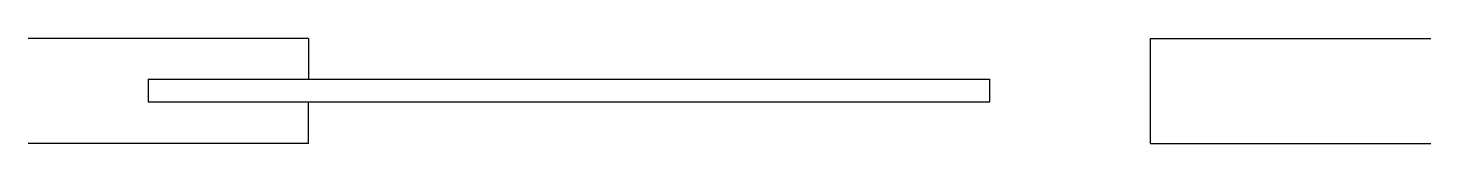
# Model space of a CAD drawing. Header units: millimetres. Extents: x 9.2 to 69.1, y 6.5 to 11.
import ezdxf

# ---------------------------------------------------------------- set-up
doc = ezdxf.new("R2010")
doc.units = ezdxf.units.MM

msp = doc.modelspace()

# ---------------------------------------------------------------- linework, layer by layer
at = {"layer": 'BTX_SYMBOL'}
for p, q in [((21.16141, 10.977457), (9.181077, 10.977457)), ((21.16141, 10.977457), (21.16141, 9.24179)), ((57.10241, 6.490123), (57.10241, 10.977457)), ((57.10241, 10.977457), (69.082744, 10.977457)), ((14.30341, 9.24179), (50.24441, 9.24179)), ((14.30341, 9.24179), (14.30341, 8.268123)), ((50.24441, 8.268123), (50.24441, 9.24179)), ((14.30341, 8.268123), (50.24441, 8.268123)), ((21.16141, 6.490123), (21.16141, 8.268123)), ((21.16141, 6.490123), (9.181077, 6.490123)), ((57.10241, 6.490123), (69.082744, 6.490123))]:
    msp.add_line(p, q, dxfattribs=at)

doc.saveas('drawing.dxf')
